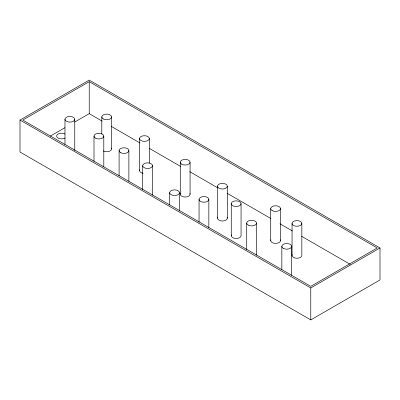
<?xml version="1.0" encoding="UTF-8"?>
<svg xmlns="http://www.w3.org/2000/svg" width="400" height="400" viewBox="0 0 400 400"><rect width="100%" height="100%" fill="white"/><g stroke="black" fill="none" stroke-linecap="round" stroke-linejoin="round"><path stroke-width="0.6" d="M20 120.06L89.23 80.09L380 247.965L380 279.94L310.77 319.91L20 152.035L20 120.06L310.77 287.935L380 247.965M89.23 81.69L22.77 120.06L310.77 286.335L377.23 247.965L89.23 81.69L89.23 113.665L74.64 122.09M50.325 136.125L64.915 127.705M89.23 113.665L102.2 121.15M111.385 126.455L140.025 142.99M149.21 148.295L180.55 166.385M189.735 171.69L217.83 187.91M227.015 193.215L270.785 218.485M279.97 223.785L292.4 230.96M301.585 236.265L350.215 264.34M310.77 287.935L310.77 319.91M301.84 223.435A4.895 2.825 0 0 1 294.495 225.885A4.895 2.825 0 0 1 294.495 220.985A4.895 2.825 0 0 1 301.84 223.435L301.84 255.41A4.895 2.825 0 0 1 296.305 258.215A4.895 2.825 0 0 1 292.215 254.68M292.05 223.435L292.05 255.41M291.63 246.345L291.63 275.25M281.84 246.345L281.84 269.715M280.505 208.6L280.505 240.575M270.715 208.6L270.715 240.575M256.51 223.09L256.51 255.065A4.895 2.825 0 0 0 256.345 254.335M246.72 223.09L246.72 249.53M241.06 203.675A4.895 2.825 0 0 1 233.715 206.125A4.895 2.825 0 0 1 233.715 201.23A4.895 2.825 0 0 1 241.06 203.675L241.06 235.65A4.895 2.825 0 0 1 235.525 238.455A4.895 2.825 0 0 1 231.435 234.92M231.27 203.675L231.27 235.65M227.31 186.195A4.895 2.825 0 0 1 219.97 188.64A4.895 2.825 0 0 1 219.97 183.745A4.895 2.825 0 0 1 227.31 186.195L227.31 218.17M217.52 186.195L217.52 218.17M208.845 199.395A4.895 2.825 0 0 1 201.5 201.845A4.895 2.825 0 0 1 201.5 196.95A4.895 2.825 0 0 1 208.845 199.395L208.845 227.68M199.055 199.395L199.055 222.15M190.075 162.23L190.075 194.205M180.285 162.23L180.285 194.205M179.455 192.695A4.895 2.825 0 0 1 172.11 195.145A4.895 2.825 0 0 1 172.11 190.25A4.895 2.825 0 0 1 179.455 192.695L179.455 211.145M169.665 192.695L169.665 204.995M152.495 165.665A4.895 2.825 0 0 1 145.15 168.115A4.895 2.825 0 0 1 145.15 163.22A4.895 2.825 0 0 1 152.495 165.665L152.495 195.18M149.32 138.54A4.895 2.825 0 0 1 141.98 140.99A4.895 2.825 0 0 1 141.98 136.095A4.895 2.825 0 0 1 149.32 138.54L149.32 163.14M142.705 165.665L142.705 189.65M139.53 138.54L139.53 170.52M128.885 150.6L128.885 181.35M119.095 150.6L119.095 175.815M111.595 116.92L111.595 148.895M103.795 136.12L103.795 166.865M101.805 116.92L101.805 134.135M94.005 136.12L94.005 161.33M74.76 119.265A4.895 2.825 0 0 1 67.415 121.71A4.895 2.825 0 0 1 67.415 116.815A4.895 2.825 0 0 1 74.76 119.265L74.76 150.625M64.97 119.265L64.97 144.475M65 138.045A4.895 2.825 0 0 1 58.075 138.045A4.895 2.825 0 0 1 58.075 134.05A4.895 2.825 0 0 1 65 134.05M143.16 173.25A4.895 2.825 0 0 1 139.695 169.785M227.145 217.44A4.895 2.825 0 0 1 222.415 220.995A4.895 2.825 0 0 1 217.69 217.44M111.43 148.165A4.895 2.825 0 0 1 109.15 151.34A4.895 2.825 0 0 1 103.24 150.895M189.91 193.475A4.895 2.825 0 0 1 185.18 197.03A4.895 2.825 0 0 1 180.45 193.475M280.34 239.845A4.895 2.825 0 0 1 275.61 243.405A4.895 2.825 0 0 1 270.885 239.845M248.155 225.09A4.895 2.825 0 0 0 256.345 223.82A4.895 2.825 0 0 0 250.35 220.36A4.895 2.825 0 0 0 248.155 225.09M103.24 118.915A4.895 2.825 0 0 0 111.43 117.65A4.895 2.825 0 0 0 105.435 114.19A4.895 2.825 0 0 0 103.24 118.915M181.72 164.225A4.895 2.825 0 0 0 189.91 162.96A4.895 2.825 0 0 0 183.915 159.5A4.895 2.825 0 0 0 181.72 164.225M283.275 248.345A4.895 2.825 0 0 0 291.465 247.08A4.895 2.825 0 0 0 285.47 243.615A4.895 2.825 0 0 0 283.275 248.345M95.44 138.115A4.895 2.825 0 0 0 103.63 136.85A4.895 2.825 0 0 0 97.635 133.39A4.895 2.825 0 0 0 95.44 138.115M120.525 152.6A4.895 2.825 0 0 0 128.715 151.335A4.895 2.825 0 0 0 122.72 147.87A4.895 2.825 0 0 0 120.525 152.6M272.15 210.6A4.895 2.825 0 0 0 280.34 209.33A4.895 2.825 0 0 0 274.345 205.87A4.895 2.825 0 0 0 272.15 210.6"/></g></svg>
